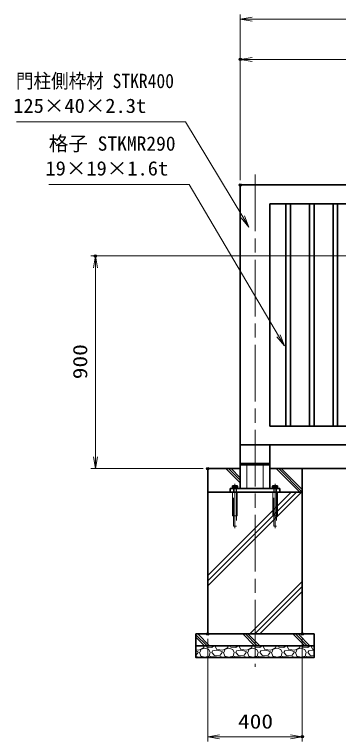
# Model space of a CAD drawing. Units: millimetres at full size. Extents: x -5940 to 5940, y -4200 to 4200.
# Drawn here: x -3530 to -2159, y -2583 to 493 of the extents above; entities that cross this region are included whole.
import ezdxf
from ezdxf.enums import TextEntityAlignment as Align

# ---------------------------------------------------------------- set-up
doc = ezdxf.new("R2010")
doc.units = ezdxf.units.MM
doc.header["$LTSCALE"] = 20
doc.header["$PDMODE"] = 32
doc.header["$PDSIZE"] = 10
doc.linetypes.add('DASHED', pattern=[7.5, 6, -1.5])
doc.linetypes.add('USER1', pattern=[18, 12, -1.5, 3, -1.5])
for name, color, linetype, lineweight in [('0-1_外形線', 7, 'Continuous', 35), ('0-2_隠れ線', 140, 'DASHED', 18), ('0-3_軸線', 200, 'USER1', 15), ('0-5_細線', 2, 'Continuous', 35), ('0-6_寸法線', 4, 'Continuous', 18), ('0-7_0', 7, 'Continuous', 18), ('0-E_ハッチング', 253, 'Continuous', 13)]:
    doc.layers.add(name, color=color, linetype=linetype, lineweight=lineweight)
doc.layers.add('0-8_Defpoints', color=7, linetype='Continuous')
doc.styles.add('ＭＳ ゴシック', font='')
doc.styles.get('ＭＳ ゴシック').set_extended_font_data('MS Gothic')

# ---------------------------------------------------------------- blocks, each defined once
blk = doc.blocks.new('PROFSP005ACXU6')
at = {"layer": '0-1_外形線'}
for p, q in [((12, 166), (12, 0)), ((199.9, 103.9), (12, 103.9)), ((12, -166), (12, 0)), ((216, 0), (216, 180)), ((199.9, -103.9), (12, -103.9))]:
    blk.add_line(p, q, dxfattribs=at)
for points in [[(108, 207.8), (12, 207.8), (12, 166), (0, 166), (0, 0)], [(108, -207.8), (12, -207.8), (12, -166), (0, -166), (0, 0)], [(216, 180), (199.9, 207.8), (108, 207.8)], [(216, 0), (216, -180), (199.9, -207.8), (108, -207.8)]]:
    blk.add_lwpolyline(points, dxfattribs=at)
for centre, radius, start, end in [((124, 155.9), 92, 325.61587, 34.38413), ((-127.9, 0), 343.9, 342.41211, 17.58789), ((124, -155.9), 92, 325.61587, 34.38413)]:
    blk.add_arc(centre, radius, start, end, dxfattribs=at)
blk = doc.blocks.new('A$C7A822601')
at = {"layer": '0-7_0', "rotation": 90}
blk.add_blockref('PROFSP005ACXU6', (0, 0), dxfattribs=at)
blk = doc.blocks.new('_Open')
at = {"layer": '0-7_0'}
blk.add_line((-20, 3.333), (0, 0), dxfattribs=at)
blk.add_lwpolyline([(-20, -3.333), (0, 0), (-20, 0)], dxfattribs=at)
blk = doc.blocks.new('S25')
at = {"layer": '0-6_寸法線'}
for points in [[(-13420579.7, 58507673.5), (-13406302.1, 58507673.5), (-13401438.6, 58499633.3), (-13400921, 58498777.7)], [(-13401581.2, 58499547.1), (-13400921, 58498777.7), (-13401296, 58499719.6)]]:
    blk.add_lwpolyline(points, dxfattribs=at)
at = {"layer": '0-6_寸法線', "color": 254, "style": 'ＭＳ ゴシック'}
for s, width, p in [('門柱側枠材 STKR400', 0.9, (-13420640.2, 58510170.4)), ('125×40×2.3t', 1.05, (-13420867.7, 58508070.4))]:
    blk.add_text(s, height=1212, dxfattribs=dict(at, width=width)).set_placement(p, align=Align.BOTTOM_LEFT)
blk = doc.blocks.new('S26')
at = {"layer": '0-6_寸法線'}
for points in [[(-13417854.9, 58502375.9), (-13405986.9, 58502375.9), (-13398431.5, 58489573.9), (-13397923.2, 58488712.7)], [(-13398575, 58489489.2), (-13397923.2, 58488712.7), (-13398288, 58489658.6)]]:
    blk.add_lwpolyline(points, dxfattribs=at)
at = {"layer": '0-6_寸法線', "color": 254, "style": 'ＭＳ ゴシック'}
blk.add_text('格子 STKMR290', height=1212, dxfattribs=at).set_placement((-13417854.9, 58504872.8), align=Align.BOTTOM_LEFT)
at = {"layer": '0-6_寸法線', "color": 254, "style": 'ＭＳ ゴシック', "width": 1.05}
blk.add_text('19×19×1.6t', height=1212, dxfattribs=at).set_placement((-13418142.9, 58502772.8), align=Align.BOTTOM_LEFT)

msp = doc.modelspace()

# ---------------------------------------------------------------- linework, layer by layer
at = {"layer": '0-1_外形線'}
for p, q in [((-1514.8, -228.48), (-2574.8, -228.48)), ((-2574.8, -228.48), (-2574.8, -1328.48)), ((-1594.8, -308.48), (-2449.8, -308.48)), ((-2449.8, -308.48), (-2449.8, -1248.48)), ((-2381.8, -308.48), (-2381.8, -1248.48)), ((-2362.8, -308.48), (-2362.8, -1248.48)), ((-2281.8, -308.48), (-2281.8, -1248.48)), ((-2262.8, -308.48), (-2262.8, -1248.48)), ((-2181.8, -308.48), (-2181.8, -1248.48)), ((-2162.8, -308.48), (-2162.8, -1248.48)), ((-2449.8, -1248.48), (-1594.8, -1248.48)), ((-2574.8, -1328.48), (-1514.8, -1328.48)), ((-2574.8, -1328.48), (-2574.8, -1512.48)), ((-2449.8, -1328.48), (-2449.8, -1512.48)), ((-2574.8, -1407.48), (-2449.8, -1407.48)), ((-2449.8, -1412.48), (-2574.8, -1412.48)), ((-2547.3, -1407.48), (-2547.3, -1412.48)), ((-2477.3, -1407.48), (-2477.3, -1412.48)), ((-2312.3, -1428.48), (-574.8, -1428.48)), ((-2617.3, -1512.48), (-2407.3, -1512.48)), ((-2617.3, -1512.48), (-2617.3, -1528.48)), ((-2407.3, -1528.48), (-2617.3, -1528.48)), ((-2407.3, -1512.48), (-2407.3, -1528.48))]:
    msp.add_line(p, q, dxfattribs=at)
msp.add_lwpolyline([(-2574.8, -1428.48), (-2712.3, -1428.48), (-2712.3, -1528.48), (-2312.3, -1528.48), (-2312.3, -1428.48), (-2449.8, -1428.48)], dxfattribs=at)
for points in [[(-2712.3, -1528.48), (-2312.3, -1528.48), (-2312.3, -2128.48), (-2712.3, -2128.48)], [(-2762.3, -2128.48), (-2262.3, -2128.48), (-2262.3, -2178.48), (-2762.3, -2178.48)], [(-2262.3, -2178.48), (-2762.3, -2178.48), (-2762.3, -2228.48), (-2262.3, -2228.48)]]:
    msp.add_lwpolyline(points, close=True, dxfattribs=at)
at = {"layer": '0-2_隠れ線'}
for p, q in [((-2547.3, -1512.48), (-2547.3, -1412.48)), ((-2477.3, -1512.48), (-2477.3, -1412.48)), ((-2607.3, -1628.48), (-2607.3, -1528.48)), ((-2603.3, -1512.48), (-2603.3, -1528.48)), ((-2603.3, -1672.48), (-2603.3, -1528.48)), ((-2591.3, -1512.48), (-2591.3, -1528.48)), ((-2587.3, -1528.48), (-2587.3, -1628.48)), ((-2433.3, -1512.48), (-2433.3, -1528.48)), ((-2433.3, -1672.48), (-2433.3, -1528.48)), ((-2421.3, -1512.48), (-2421.3, -1528.48)), ((-2421.3, -1528.48), (-2421.3, -1672.48)), ((-2587.3, -1628.48), (-2607.3, -1628.48)), ((-2421.3, -1672.48), (-2433.3, -1672.48))]:
    msp.add_line(p, q, dxfattribs=at)
for points in [[(-2591.3, -1528.48), (-2591.3, -1672.48), (-2603.3, -1672.48)], [(-2417.3, -1528.48), (-2417.3, -1628.48), (-2437.3, -1628.48), (-2437.3, -1528.48)]]:
    msp.add_lwpolyline(points, dxfattribs=at)
at = {"layer": '0-3_軸線'}
for p, q in [((-2512.3, -184.56), (-2512.3, -2267.84)), ((-2597.3, -1493.14), (-2597.3, -1681.02)), ((-2427.3, -1493.14), (-2427.3, -1681.02))]:
    msp.add_line(p, q, dxfattribs=at)
at = {"layer": '0-6_寸法線'}
for p, q in [((-2574.8, -208.48), (-2574.8, 492.78)), ((-2574.8, 472.78), (-449.8, 472.78)), ((-2574.8, -208.48), (-2574.8, 322.78)), ((-1514.8, 302.78), (-2574.8, 302.78)), ((-1504.8, -528.48), (-3207.65, -528.48)), ((-3187.65, -1428.48), (-3187.65, -528.48)), ((-2732.3, -1428.48), (-3207.65, -1428.48)), ((-2712.3, -2148.48), (-2712.3, -2583.41)), ((-2312.3, -2148.48), (-2312.3, -2583.41)), ((-2712.3, -2563.41), (-2312.3, -2563.41))]:
    msp.add_line(p, q, dxfattribs=at)
at = {"layer": '0-8_Defpoints'}
for p in [(-2574.8, 302.78), (-2574.8, -228.48), (-3187.65, -528.48), (-2712.3, -1428.48), (-2712.3, -2128.48), (-2312.3, -2128.48), (-2312.3, -2563.41)]:
    msp.add_point(p, dxfattribs=at)
at = {"layer": '0-E_ハッチング'}
for p, q in [((-2574.8, -1488.86), (-2635.17, -1428.48)), ((-2574.8, -1477.98), (-2624.3, -1428.48)), ((-2574.8, -1467.11), (-2613.42, -1428.48)), ((-2323.04, -1528.48), (-2423.04, -1428.48)), ((-2312.3, -1528.35), (-2412.16, -1428.48)), ((-2312.3, -1517.48), (-2401.29, -1428.48)), ((-2712.3, -1881.62), (-2359.16, -1528.48)), ((-2712.3, -1903.37), (-2337.41, -1528.48)), ((-2712.3, -1925.12), (-2315.66, -1528.48)), ((-2534.89, -2128.48), (-2312.3, -1905.89)), ((-2513.14, -2128.48), (-2312.3, -1927.64)), ((-2491.39, -2128.48), (-2312.3, -1949.39)), ((-2715.35, -2178.48), (-2762.3, -2131.53)), ((-2726.22, -2178.48), (-2762.3, -2142.41)), ((-2704.47, -2178.48), (-2754.47, -2128.48)), ((-2514.09, -2178.48), (-2564.09, -2128.48)), ((-2503.22, -2178.48), (-2553.22, -2128.48)), ((-2492.34, -2178.48), (-2542.34, -2128.48)), ((-2301.96, -2178.48), (-2351.96, -2128.48)), ((-2291.08, -2178.48), (-2341.08, -2128.48)), ((-2280.21, -2178.48), (-2330.21, -2128.48)), ((-2727.29, -2178.48), (-2729.22, -2185.24)), ((-2718.44, -2178.48), (-2716.02, -2184.23)), ((-2694.68, -2185.24), (-2685.93, -2178.48)), ((-2681.47, -2182.2), (-2678.13, -2178.48)), ((-2674.36, -2194.39), (-2681.47, -2182.2)), ((-2625.69, -2178.48), (-2627.62, -2185.24)), ((-2616.84, -2178.48), (-2614.42, -2184.23)), ((-2593.08, -2185.24), (-2584.33, -2178.48)), ((-2579.87, -2182.2), (-2576.53, -2178.48)), ((-2572.76, -2194.39), (-2579.87, -2182.2)), ((-2524.09, -2178.48), (-2526.02, -2185.24)), ((-2515.24, -2178.48), (-2512.82, -2184.23)), ((-2491.48, -2185.24), (-2482.73, -2178.48)), ((-2478.27, -2182.2), (-2474.93, -2178.48)), ((-2471.16, -2194.39), (-2478.27, -2182.2)), ((-2422.49, -2178.48), (-2424.42, -2185.24)), ((-2413.64, -2178.48), (-2411.22, -2184.23)), ((-2389.88, -2185.24), (-2381.13, -2178.48)), ((-2376.67, -2182.2), (-2373.33, -2178.48)), ((-2369.56, -2194.39), (-2376.67, -2182.2)), ((-2320.89, -2178.48), (-2322.82, -2185.24)), ((-2312.04, -2178.48), (-2309.62, -2184.23)), ((-2288.28, -2185.24), (-2279.53, -2178.48)), ((-2275.07, -2182.2), (-2271.73, -2178.48)), ((-2267.96, -2194.39), (-2275.07, -2182.2)), ((-2750.56, -2196.42), (-2762.3, -2195.48)), ((-2753.61, -2202.52), (-2762.3, -2200.34)), ((-2752.59, -2207.6), (-2761.74, -2217.76)), ((-2752.59, -2207.6), (-2753.61, -2202.52)), ((-2729.22, -2185.24), (-2750.56, -2196.42)), ((-2747.51, -2207.6), (-2741.42, -2221.82)), ((-2746.5, -2207.6), (-2740.4, -2193.37)), ((-2740.4, -2193.37), (-2724.14, -2188.29)), ((-2724.14, -2188.29), (-2707.89, -2194.39)), ((-2716.02, -2184.23), (-2694.68, -2185.24)), ((-2707.89, -2194.39), (-2701.79, -2207.6)), ((-2706.87, -2221.82), (-2701.79, -2207.6)), ((-2694.68, -2207.6), (-2691.63, -2199.47)), ((-2683.5, -2219.79), (-2694.68, -2207.6)), ((-2672.33, -2197.44), (-2691.63, -2199.47)), ((-2648.96, -2196.42), (-2674.36, -2194.39)), ((-2652.01, -2202.52), (-2672.33, -2197.44)), ((-2650.99, -2207.6), (-2660.14, -2217.76)), ((-2650.99, -2207.6), (-2652.01, -2202.52)), ((-2627.62, -2185.24), (-2648.96, -2196.42)), ((-2645.91, -2207.6), (-2639.82, -2221.82)), ((-2644.9, -2207.6), (-2638.8, -2193.37)), ((-2638.8, -2193.37), (-2622.54, -2188.29)), ((-2622.54, -2188.29), (-2606.29, -2194.39)), ((-2614.42, -2184.23), (-2593.08, -2185.24)), ((-2606.29, -2194.39), (-2600.19, -2207.6)), ((-2605.27, -2221.82), (-2600.19, -2207.6)), ((-2593.08, -2207.6), (-2590.03, -2199.47)), ((-2581.9, -2219.79), (-2593.08, -2207.6)), ((-2570.73, -2197.44), (-2590.03, -2199.47)), ((-2547.36, -2196.42), (-2572.76, -2194.39)), ((-2550.41, -2202.52), (-2570.73, -2197.44)), ((-2549.39, -2207.6), (-2558.54, -2217.76)), ((-2549.39, -2207.6), (-2550.41, -2202.52)), ((-2526.02, -2185.24), (-2547.36, -2196.42)), ((-2544.31, -2207.6), (-2538.22, -2221.82)), ((-2543.3, -2207.6), (-2537.2, -2193.37)), ((-2537.2, -2193.37), (-2520.94, -2188.29)), ((-2520.94, -2188.29), (-2504.69, -2194.39)), ((-2512.82, -2184.23), (-2491.48, -2185.24)), ((-2504.69, -2194.39), (-2498.59, -2207.6)), ((-2503.67, -2221.82), (-2498.59, -2207.6)), ((-2491.48, -2207.6), (-2488.43, -2199.47)), ((-2480.3, -2219.79), (-2491.48, -2207.6)), ((-2469.13, -2197.44), (-2488.43, -2199.47)), ((-2445.76, -2196.42), (-2471.16, -2194.39)), ((-2448.81, -2202.52), (-2469.13, -2197.44)), ((-2447.79, -2207.6), (-2456.94, -2217.76)), ((-2447.79, -2207.6), (-2448.81, -2202.52)), ((-2424.42, -2185.24), (-2445.76, -2196.42)), ((-2442.71, -2207.6), (-2436.62, -2221.82)), ((-2441.7, -2207.6), (-2435.6, -2193.37)), ((-2435.6, -2193.37), (-2419.34, -2188.29)), ((-2419.34, -2188.29), (-2403.09, -2194.39)), ((-2411.22, -2184.23), (-2389.88, -2185.24)), ((-2403.09, -2194.39), (-2396.99, -2207.6)), ((-2402.07, -2221.82), (-2396.99, -2207.6)), ((-2389.88, -2207.6), (-2386.83, -2199.47)), ((-2378.7, -2219.79), (-2389.88, -2207.6)), ((-2367.53, -2197.44), (-2386.83, -2199.47)), ((-2344.16, -2196.42), (-2369.56, -2194.39)), ((-2347.21, -2202.52), (-2367.53, -2197.44)), ((-2346.19, -2207.6), (-2355.34, -2217.76)), ((-2346.19, -2207.6), (-2347.21, -2202.52)), ((-2322.82, -2185.24), (-2344.16, -2196.42)), ((-2341.11, -2207.6), (-2335.02, -2221.82)), ((-2340.1, -2207.6), (-2334, -2193.37)), ((-2334, -2193.37), (-2317.74, -2188.29)), ((-2317.74, -2188.29), (-2301.49, -2194.39)), ((-2309.62, -2184.23), (-2288.28, -2185.24)), ((-2301.49, -2194.39), (-2295.39, -2207.6)), ((-2300.47, -2221.82), (-2295.39, -2207.6)), ((-2288.28, -2207.6), (-2285.23, -2199.47)), ((-2277.1, -2219.79), (-2288.28, -2207.6)), ((-2265.93, -2197.44), (-2285.23, -2199.47)), ((-2262.3, -2194.84), (-2267.96, -2194.39)), ((-2262.3, -2198.34), (-2265.93, -2197.44)), ((-2761.74, -2217.76), (-2762.3, -2217.8)), ((-2759.7, -2223.85), (-2762.3, -2224.96)), ((-2747.51, -2227.92), (-2759.7, -2223.85)), ((-2748.46, -2228.48), (-2747.51, -2227.92)), ((-2741.42, -2221.82), (-2724.14, -2226.9)), ((-2724.14, -2226.9), (-2706.87, -2221.82)), ((-2699.76, -2223.85), (-2704.83, -2228.48)), ((-2675.38, -2225.88), (-2699.76, -2223.85)), ((-2660.14, -2217.76), (-2683.5, -2219.79)), ((-2673.79, -2228.48), (-2675.38, -2225.88)), ((-2658.1, -2223.85), (-2665.22, -2226.9)), ((-2665.22, -2226.9), (-2664.58, -2228.48)), ((-2645.91, -2227.92), (-2658.1, -2223.85)), ((-2646.86, -2228.48), (-2645.91, -2227.92)), ((-2639.82, -2221.82), (-2622.54, -2226.9)), ((-2622.54, -2226.9), (-2605.27, -2221.82)), ((-2598.16, -2223.85), (-2603.23, -2228.48)), ((-2573.78, -2225.88), (-2598.16, -2223.85)), ((-2558.54, -2217.76), (-2581.9, -2219.79)), ((-2572.19, -2228.48), (-2573.78, -2225.88)), ((-2556.5, -2223.85), (-2563.62, -2226.9)), ((-2563.62, -2226.9), (-2562.98, -2228.48)), ((-2544.31, -2227.92), (-2556.5, -2223.85)), ((-2545.26, -2228.48), (-2544.31, -2227.92)), ((-2538.22, -2221.82), (-2520.94, -2226.9)), ((-2520.94, -2226.9), (-2503.67, -2221.82)), ((-2496.56, -2223.85), (-2501.63, -2228.48)), ((-2472.18, -2225.88), (-2496.56, -2223.85)), ((-2456.94, -2217.76), (-2480.3, -2219.79)), ((-2470.59, -2228.48), (-2472.18, -2225.88)), ((-2454.9, -2223.85), (-2462.02, -2226.9)), ((-2462.02, -2226.9), (-2461.38, -2228.48)), ((-2442.71, -2227.92), (-2454.9, -2223.85)), ((-2443.66, -2228.48), (-2442.71, -2227.92)), ((-2436.62, -2221.82), (-2419.34, -2226.9)), ((-2419.34, -2226.9), (-2402.07, -2221.82)), ((-2394.96, -2223.85), (-2400.03, -2228.48)), ((-2370.58, -2225.88), (-2394.96, -2223.85)), ((-2355.34, -2217.76), (-2378.7, -2219.79)), ((-2368.99, -2228.48), (-2370.58, -2225.88)), ((-2353.3, -2223.85), (-2360.42, -2226.9)), ((-2360.42, -2226.9), (-2359.78, -2228.48)), ((-2341.11, -2227.92), (-2353.3, -2223.85)), ((-2342.06, -2228.48), (-2341.11, -2227.92)), ((-2335.02, -2221.82), (-2317.74, -2226.9)), ((-2317.74, -2226.9), (-2300.47, -2221.82)), ((-2293.36, -2223.85), (-2298.43, -2228.48)), ((-2268.98, -2225.88), (-2293.36, -2223.85)), ((-2262.3, -2218.5), (-2277.1, -2219.79)), ((-2267.39, -2228.48), (-2268.98, -2225.88))]:
    msp.add_line(p, q, dxfattribs=at)

# ---------------------------------------------------------------- block references
at = {"layer": '0-5_細線', "xscale": -0.05, "yscale": 0.05}
for p in [(-2597.3, -1512.48), (-2427.3, -1512.48)]:
    msp.add_blockref('A$C7A822601', p, dxfattribs=at)
at = {"layer": '0-6_寸法線', "xscale": 2.5, "yscale": 2.5}
for p, rotation in [((-2574.8, 472.78), 180), ((-2574.8, 302.78), 180), ((-3187.65, -528.48), 90), ((-3187.65, -1428.48), 270), ((-2712.3, -2563.41), 180)]:
    msp.add_blockref('_Open', p, dxfattribs=dict(at, rotation=rotation))
at = {"layer": '0-6_寸法線'}
for name, p, xscale, yscale in [('S25', (667507.99, -2925345.27), 0.05, 0.05), ('S26', (667507.99, -2925345.27), 0.05, 0.05), ('_Open', (-2312.3, -2563.41), 2.5, 2.5)]:
    msp.add_blockref(name, p, dxfattribs=dict(at, xscale=xscale, yscale=yscale))

# ---------------------------------------------------------------- texts
at = {"layer": '0-6_寸法線', "color": 254, "style": 'ＭＳ ゴシック', "width": 1.2}
msp.add_text('900', height=60.56, rotation=90, dxfattribs=at).set_placement((-3203.99, -1050.48), align=Align.BOTTOM_LEFT)
msp.add_text('400', height=60.56, dxfattribs=at).set_placement((-2584.3, -2547.07), align=Align.BOTTOM_LEFT)

doc.saveas('drawing.dxf')
